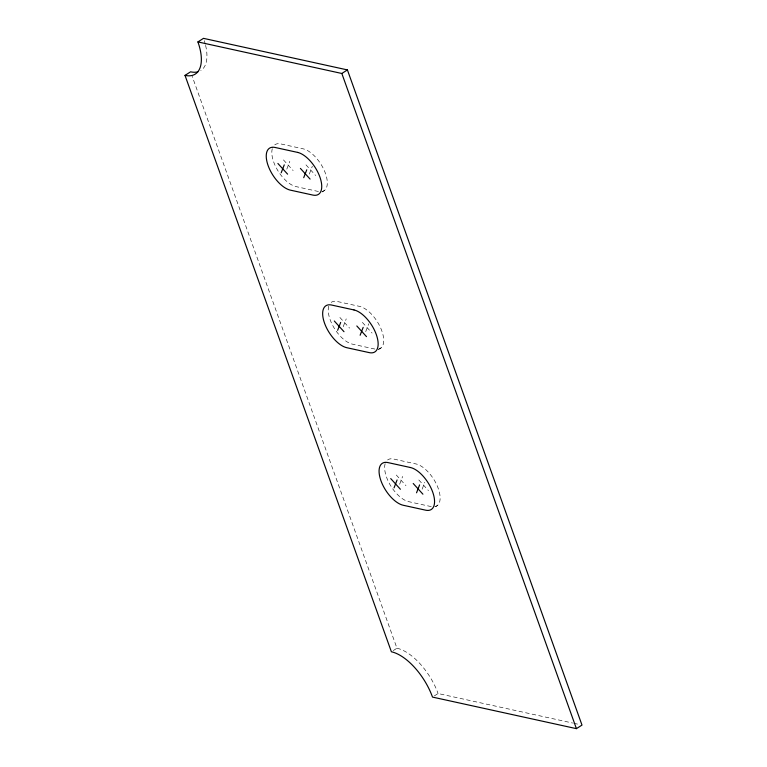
<?xml version="1.0" encoding="UTF-8"?>
<svg xmlns="http://www.w3.org/2000/svg" width="767" height="767" viewBox="0 0 767 767"><rect width="100%" height="100%" fill="white"/><g stroke="black" fill="none" stroke-linecap="round" stroke-linejoin="round"><path stroke-width="0.58" stroke-dasharray="3.83 2.88" d="M286.791 169.181L289.83 161.291M309.293 174.119L312.332 166.228M343.204 326.732L346.243 318.851M365.706 331.67L368.745 323.779M399.617 484.293L402.656 476.403M422.118 489.231L424.774 482.328M321.958 192.038L324.738 190.254M378.371 349.589L381.151 347.806M435.714 506.556L437.564 505.367M393.25 650.589L396.961 648.211L192.201 76.326M434.352 695.899L438.072 693.521L572.623 723.032M318.449 191.51L295.947 186.573A24.496 11.735 57.4 0 1 278.143 171.118A24.496 11.735 57.4 0 1 272.275 148.75M374.862 349.062L352.36 344.124A24.496 11.735 57.4 0 1 334.134 327.998A24.496 11.735 57.4 0 1 328.976 305.439M431.275 506.623L408.773 501.685A24.496 11.735 57.4 0 1 390.969 486.23A24.496 11.735 57.4 0 1 385.101 463.862M573.793 723.291L579.641 724.566M305.966 164.828L315.659 175.509M283.464 159.9L293.157 170.581M362.379 322.389L372.072 333.07M339.877 317.452L349.57 328.132M418.792 479.941L428.485 490.621M396.29 475.013L405.983 485.684M204.271 40.68A45.224 21.677 57.4 0 1 205.288 44.189M205.585 45.349A45.224 21.677 57.4 0 1 200.762 70.574M396.961 648.211A45.224 21.677 57.4 0 1 438.072 693.521M434.803 506.719A24.496 11.735 57.4 0 0 437.142 485.674A24.496 11.735 57.4 0 0 416.002 463.949L393.5 459.011A24.496 11.735 57.4 0 0 385.389 462.99M378.39 349.167A24.496 11.735 57.4 0 0 380.729 328.123A24.496 11.735 57.4 0 0 359.589 306.388L337.087 301.46A24.496 11.735 57.4 0 0 330.798 302.716M321.977 191.606A24.496 11.735 57.4 0 0 324.316 170.562A24.496 11.735 57.4 0 0 303.176 148.836L280.674 143.899A24.496 11.735 57.4 0 0 272.563 147.878"/><path stroke-width="1.15" d="M281.221 172.748L284.26 164.857M303.722 177.685L306.762 169.795M337.633 330.309L340.673 322.418M360.135 335.237L363.175 327.346M394.046 487.86L397.085 479.969M416.548 492.798L419.587 484.907M197.915 41.917L203.485 38.35L347.403 69.912L581.99 725.083L576.42 728.65L432.502 697.088A45.224 21.677 57.4 0 0 391.391 651.777L185.01 75.387A45.224 21.677 57.4 0 0 197.915 41.917L341.833 73.479L347.403 69.912M185.01 75.387L190.58 71.82A45.224 21.677 57.4 0 0 197.838 71.839M300.396 168.395L310.089 179.075M277.894 163.467L287.587 174.147M356.808 325.956L366.501 336.636M334.307 321.018L344 331.699M413.221 483.507L422.914 494.188M390.719 478.579L400.412 489.26M341.833 73.479L576.42 728.65M297.606 152.403L275.104 147.465A24.496 11.735 57.4 0 0 268.114 165.595A24.496 11.735 57.4 0 0 290.377 190.139L312.878 195.077A24.496 11.735 57.4 0 0 319.868 176.947A24.496 11.735 57.4 0 0 297.606 152.403M354.018 309.954L331.517 305.026A24.496 11.735 57.4 0 0 324.527 323.156A24.496 11.735 57.4 0 0 346.789 347.7L369.291 352.628A24.496 11.735 57.4 0 0 376.281 334.498A24.496 11.735 57.4 0 0 354.018 309.954M410.431 467.515L387.929 462.578A24.496 11.735 57.4 0 0 380.94 480.708A24.496 11.735 57.4 0 0 403.202 505.252L425.704 510.189A24.496 11.735 57.4 0 0 432.693 492.059A24.496 11.735 57.4 0 0 410.431 467.515"/></g></svg>
